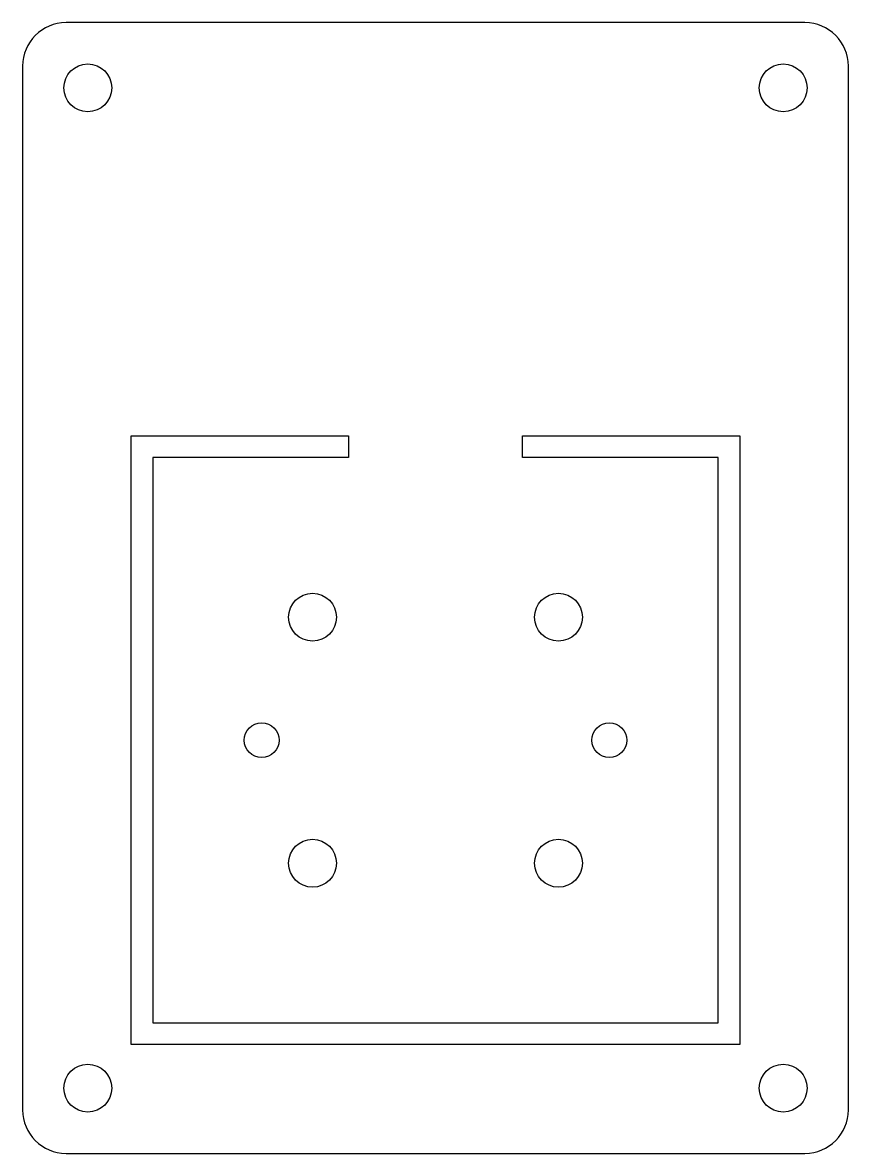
# Model space of a CAD drawing. Header units: millimetres. Extents: x -80.5 to -42.5, y -86.2 to -34.2.
import ezdxf

# ---------------------------------------------------------------- set-up
doc = ezdxf.new("R2010")
doc.units = ezdxf.units.MM

msp = doc.modelspace()

# ---------------------------------------------------------------- linework, layer by layer
for p, q in [((-44.536, -34.241), (-78.536, -34.241)), ((-80.536, -36.241), (-80.536, -84.241)), ((-42.536, -84.241), (-42.536, -36.241)), ((-75.536, -81.241), (-75.536, -53.241)), ((-75.536, -53.241), (-65.536, -53.241)), ((-65.536, -53.241), (-65.536, -54.241)), ((-57.536, -53.241), (-47.536, -53.241)), ((-57.536, -54.241), (-57.536, -53.241)), ((-47.536, -53.241), (-47.536, -81.241)), ((-74.536, -54.241), (-74.536, -80.241)), ((-65.536, -54.241), (-74.536, -54.241)), ((-48.536, -54.241), (-57.536, -54.241)), ((-48.536, -80.241), (-48.536, -54.241)), ((-74.536, -80.241), (-48.536, -80.241)), ((-47.536, -81.241), (-75.536, -81.241)), ((-78.536, -86.241), (-44.536, -86.241))]:
    msp.add_line(p, q)
for centre, radius in [((-77.536, -37.241), 1.1), ((-45.536, -37.241), 1.1), ((-67.193, -61.584), 1.1), ((-55.879, -61.584), 1.1), ((-69.536, -67.241), 0.8), ((-53.536, -67.241), 0.8), ((-67.193, -72.898), 1.1), ((-55.879, -72.898), 1.1), ((-77.536, -83.241), 1.1), ((-45.536, -83.241), 1.1)]:
    msp.add_circle(centre, radius)
for centre, start, end in [((-78.536, -36.241), 90, 180), ((-44.536, -36.241), 0, 90), ((-78.536, -84.241), 180, 270), ((-44.536, -84.241), 270, 360)]:
    msp.add_arc(centre, 2, start, end)

doc.saveas('drawing.dxf')
